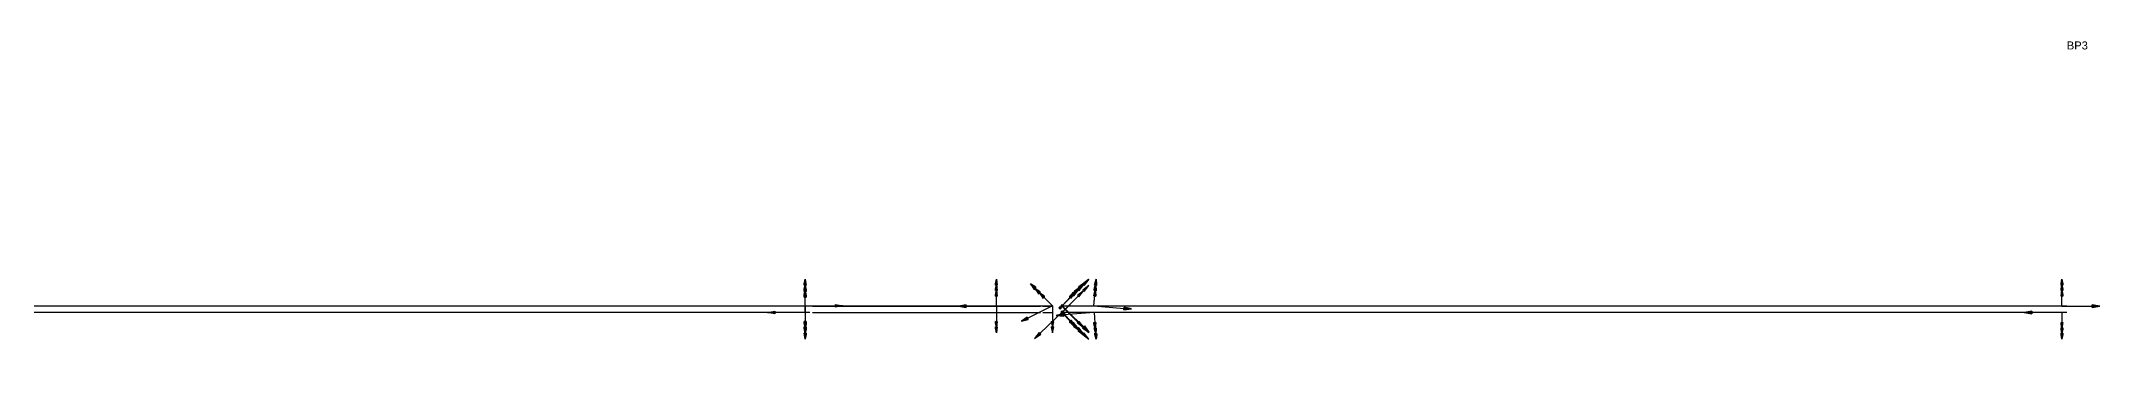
# Model space of a CAD drawing. Header units: millimetres. Extents: x -14319 to -773, y -1376 to 253.
# Drawn here: x -2059 to -773, y 58 to 253 of the extents above; entities that cross this region are included whole.
import ezdxf

# ---------------------------------------------------------------- set-up
doc = ezdxf.new("R2010")
doc.units = ezdxf.units.MM
for name, color, linetype in [('JOINED_46_3', 1, 'Continuous'), ('JOINED_49_1', 1, 'Continuous'), ('PgmDef_260_0', 1, 'Continuous'), ('PgmDef_261_1', 1, 'Continuous'), ('PgmDef_262_2', 1, 'Continuous'), ('PgmDef_272_0', 1, 'Continuous'), ('PgmDef_273_0', 1, 'Continuous'), ('PgmDef_274_0', 1, 'Continuous'), ('PgmDef_275_0', 1, 'Continuous')]:
    doc.layers.add(name, color=color, linetype=linetype)
doc.styles.get("Standard").update_dxf_attribs({"font": 'arial.ttf'})

# ---------------------------------------------------------------- blocks, each defined once
blk = doc.blocks.new('Kontrollpunkt')
at = {"color": 0}
for q in [(0, 6), (8, 0), (0, 0, 4)]:
    blk.add_line((0, 0), q, dxfattribs=at)
for points in [[(0.25, 8, -0.25), (-0.25, 8, -0.25), (-0.25, 8, 0.25), (0, 10, 0), (-0.25, 8, -0.25), (0.25, 8, 0.25), (0, 10, 0), (0.25, 8, -0.25), (0.25, 8, 0.25), (-0.25, 8, 0.25)], [(0.25, 6, -0.25), (-0.25, 6, -0.25), (-0.25, 6, 0.25), (0, 8, 0), (-0.25, 6, -0.25), (0.25, 6, 0.25), (0, 8, 0), (0.25, 6, -0.25), (0.25, 6, 0.25), (-0.25, 6, 0.25)], [(0.25, 0.25, 4), (-0.25, 0.25, 4), (-0.25, -0.25, 4), (0, 0, 6), (-0.25, 0.25, 4), (0.25, -0.25, 4), (0, 0, 6), (0.25, 0.25, 4), (0.25, -0.25, 4), (-0.25, -0.25, 4)], [(0.25, 0.25, 6), (-0.25, 0.25, 6), (-0.25, -0.25, 6), (0, 0, 8), (-0.25, 0.25, 6), (0.25, -0.25, 6), (0, 0, 8), (0.25, 0.25, 6), (0.25, -0.25, 6), (-0.25, -0.25, 6)], [(0.25, 0.25, 8), (-0.25, 0.25, 8), (-0.25, -0.25, 8), (0, 0, 10), (-0.25, 0.25, 8), (0.25, -0.25, 8), (0, 0, 10), (0.25, 0.25, 8), (0.25, -0.25, 8), (-0.25, -0.25, 8)], [(8, 0.25, -0.25), (8, 0.25, 0.25), (8, -0.25, 0.25), (10, 0, 0), (8, 0.25, 0.25), (8, -0.25, -0.25), (10, 0, 0), (8, 0.25, -0.25), (8, -0.25, -0.25), (8, -0.25, 0.25)]]:
    blk.add_polyline3d(points, dxfattribs=at)

msp = doc.modelspace()

# ---------------------------------------------------------------- linework, layer by layer
at = {"layer": 'JOINED_46_3', "color": 1}
for p, q in [((-1577.3, 83.9, 2410.1), (-1435.8, 83.9, 2410.1)), ((-1427.3, 83.9, 2402.6), (-1427.3, 83.9, 2196.8))]:
    msp.add_line(p, q, dxfattribs=at)
for points, start_tangent, end_tangent in [([(-1435.8, 83.9, 2410.1), (-1434.8, 83.9, 2410.1)], (1, 0), (1, 0)), ([(-1427.3, 83.9, 2404.1), (-1427.3, 83.9, 2403.5), (-1427.3, 83.9, 2402.6)], (0, 0, -1), (0, 0, -1))]:
    msp.add_spline(points, degree=3, dxfattribs=dict(at, start_tangent=start_tangent, end_tangent=end_tangent))
msp.add_spline([(-1433.3, 83.9, 2410.1), (-1432.9, 83.9, 2410), (-1431.8, 83.9, 2409.9), (-1430.8, 83.9, 2409.5), (-1429.7, 83.9, 2408.9), (-1428.8, 83.9, 2408), (-1428.1, 83.9, 2407), (-1427.5, 83.9, 2405.8), (-1427.3, 83.9, 2404.6), (-1427.3, 83.9, 2404.1)], degree=3, dxfattribs=at)
at = {"layer": 'JOINED_49_1', "color": 1}
for p, q in [((-1577.3, 87.9, 2410.1), (-1435.8, 87.9, 2410.1)), ((-1427.3, 87.9, 2402.6), (-1427.3, 87.9, 2196.8))]:
    msp.add_line(p, q, dxfattribs=at)
for points, start_tangent, end_tangent in [([(-1435.8, 87.9, 2410.1), (-1434.8, 87.9, 2410.1)], (1, 0), (1, 0)), ([(-1427.3, 87.9, 2404.1), (-1427.3, 87.9, 2403.5), (-1427.3, 87.9, 2402.6)], (0, 0, -1), (0, 0, -1))]:
    msp.add_spline(points, degree=3, dxfattribs=dict(at, start_tangent=start_tangent, end_tangent=end_tangent))
msp.add_spline([(-1433.3, 87.9, 2410.1), (-1432.9, 87.9, 2410), (-1431.8, 87.9, 2409.9), (-1430.8, 87.9, 2409.5), (-1429.7, 87.9, 2408.9), (-1428.8, 87.9, 2408), (-1428.1, 87.9, 2407), (-1427.5, 87.9, 2405.8), (-1427.3, 87.9, 2404.6), (-1427.3, 87.9, 2404.1)], degree=3, dxfattribs=at)
at = {"layer": 'PgmDef_260_0', "color": 1}
msp.add_line((-793.3, 83.9, 2182.1), (-1421.3, 83.9, 2182.1), dxfattribs=at)
at = {"layer": 'PgmDef_261_1', "color": 1}
msp.add_line((-793.3, 87.9, 2182.1), (-1421.3, 87.9, 2182.1), dxfattribs=at)
at = {"layer": 'PgmDef_262_2', "color": 1}
msp.add_line((-1427.3, 87.9, 2182.1), (-3983.3, 87.9, 2182.1), dxfattribs=at)
at = {"layer": 'PgmDef_272_0', "color": 1}
msp.add_line((-1421.3, 87.9, 2382.1), (-1421.3, 87.9, 2196.8), dxfattribs=at)
at = {"layer": 'PgmDef_273_0', "color": 1}
msp.add_line((-1421.3, 83.9, 2382.1), (-1421.3, 83.9, 2196.8), dxfattribs=at)
at = {"layer": 'PgmDef_274_0', "color": 1}
msp.add_line((-1578.8, 87.9, 2410.1), (-2201.5, 87.9, 2410.1), dxfattribs=at)
at = {"layer": 'PgmDef_275_0', "color": 1}
msp.add_line((-1578.8, 83.9, 2410.1), (-2173.3, 83.9, 2410.1), dxfattribs=at)

# ---------------------------------------------------------------- block references
at = {"layer": 'PgmDef_260_0', "color": 3, "extrusion": (0.575779, -0.602327, 0.552884), "xscale": 2.362426629514812, "yscale": 2.362426629514812, "zscale": 2.362426629514812, "rotation": 180}
msp.add_blockref('Kontrollpunkt', (-969.4, 2394.8, 337.5), dxfattribs=at)
at = {"layer": 'PgmDef_260_0', "color": 3, "extrusion": (0.055484, -0.706018, 0.706018), "xscale": 2.362426629514812, "yscale": 2.362426629514812, "zscale": 2.362426629514812, "rotation": 180}
msp.add_blockref('Kontrollpunkt', (-1390.4, 1681.9, 1403.6), dxfattribs=at)
at = {"layer": 'PgmDef_260_0', "color": 3, "extrusion": (-1.55832e-14, -0.707107, 0.707107), "xscale": 2.362426629514812, "yscale": 2.362426629514812, "zscale": 2.362426629514812, "rotation": 180}
msp.add_blockref('Kontrollpunkt', (-796.3, 1602.3, 1483.6), dxfattribs=at)
at = {"layer": 'PgmDef_261_1', "color": 3, "extrusion": (0.055484, 0.706018, 0.706018), "xscale": 2.362426629514812, "yscale": 2.362426629514812, "zscale": 2.362426629514812, "rotation": 180}
msp.add_blockref('Kontrollpunkt', (1403.9, 1560.9, 1524.9), dxfattribs=at)
at = {"layer": 'PgmDef_261_1', "color": 3, "extrusion": (4.33738e-14, 0.707107, 0.707107), "xscale": 2.362426629514812, "yscale": 2.362426629514812, "zscale": 2.362426629514812, "rotation": 180}
msp.add_blockref('Kontrollpunkt', (796.3, 1480.8, 1605.1), dxfattribs=at)
at = {"layer": 'PgmDef_261_1', "color": 3, "extrusion": (0.575779, 0.602334, 0.552876), "xscale": 2.362426629514812, "yscale": 2.362426629514812, "zscale": 2.362426629514812, "rotation": 180}
msp.add_blockref('Kontrollpunkt', (1088.2, 2326.1, 441), dxfattribs=at)
at = {"layer": 'PgmDef_262_2', "color": 3, "extrusion": (4.33738e-14, 0.707107, 0.707107), "xscale": 2.362426629514812, "yscale": 2.362426629514812, "zscale": 2.362426629514812}
msp.add_blockref('Kontrollpunkt', (1462.3, 1480.8, 1605.1), dxfattribs=at)
at = {"layer": 'PgmDef_262_2', "color": 3, "extrusion": (-0.575779, 0.578134, 0.578134), "xscale": 2.362426629514812, "yscale": 2.362426629514812, "zscale": 2.362426629514812, "rotation": 330.0675826412191}
msp.add_blockref('Kontrollpunkt', (949.2, 1162.1, 2134.2), dxfattribs=at)
at = {"layer": 'PgmDef_272_0', "color": 3, "extrusion": (0.704735, 0.704735, 0.081841), "xscale": 2.362426629514812, "yscale": 2.362426629514812, "zscale": 2.362426629514812, "rotation": 89.99999999999932}
msp.add_blockref('Kontrollpunkt', (1067.2, 2266.6, -759.9), dxfattribs=at)
at = {"layer": 'PgmDef_272_0', "color": 3, "extrusion": (0.707107, 0.707107, 1.20308e-14), "xscale": 2.362426629514812, "yscale": 2.362426629514812, "zscale": 2.362426629514812, "rotation": 89.99999999999932}
msp.add_blockref('Kontrollpunkt', (1067.2, 2379.1, -942.8), dxfattribs=at)
at = {"layer": 'PgmDef_273_0', "color": 3, "extrusion": (0.707107, -0.707107, -1.6643e-14), "xscale": 2.362426629514812, "yscale": 2.362426629514812, "zscale": 2.362426629514812, "rotation": 269.999999999999}
msp.add_blockref('Kontrollpunkt', (-945.6, 2379.1, -1064.4), dxfattribs=at)
at = {"layer": 'PgmDef_273_0', "color": 3, "extrusion": (0.704735, -0.704735, 0.081841), "xscale": 2.362426629514812, "yscale": 2.362426629514812, "zscale": 2.362426629514812, "rotation": 269.999999999999}
msp.add_blockref('Kontrollpunkt', (-945.6, 2276.6, -881), dxfattribs=at)
at = {"layer": 'PgmDef_274_0', "color": 3, "extrusion": (1.02535e-14, 0.707107, -0.707107), "xscale": 2.362426629514812, "yscale": 2.362426629514812, "zscale": 2.362426629514812, "rotation": 180}
msp.add_blockref('Kontrollpunkt', (1581.8, 1766.4, -1642), dxfattribs=at)
at = {"layer": 'PgmDef_275_0', "color": 3, "extrusion": (-8.50662e-15, -0.707107, -0.707107), "xscale": 2.362426629514812, "yscale": 2.362426629514812, "zscale": 2.362426629514812, "rotation": 180}
msp.add_blockref('Kontrollpunkt', (-1581.8, 1644.8, -1763.5), dxfattribs=at)

# ---------------------------------------------------------------- texts
at = {"color": 5}
msp.add_text('BP3', height=5, dxfattribs=at).set_placement((-793.3, 247.9, 2076.1))

doc.saveas('drawing.dxf')
